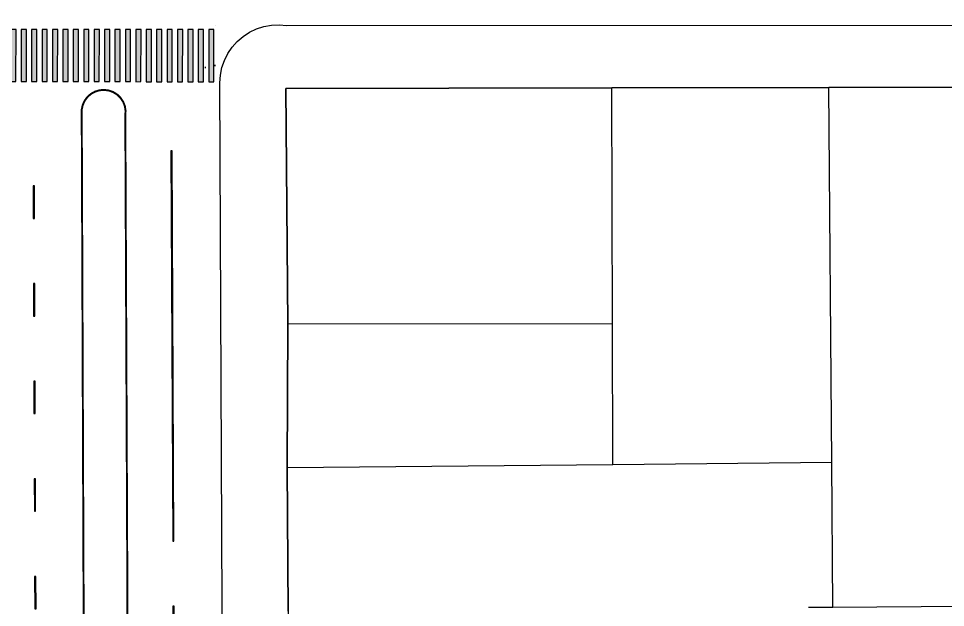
# Model space of a CAD drawing. Header units: metres. Extents: x 668617 to 675126, y 2286318 to 2293677.
# Drawn here: x 669012.7 to 669083.9, y 2287265.4 to 2287310.7 of the extents above; entities that cross this region are included whole.
import ezdxf

# ---------------------------------------------------------------- set-up
doc = ezdxf.new("R2010")
doc.units = ezdxf.units.M
doc.header["$MEASUREMENT"] = 0
doc.linetypes.add('ACAD_ISO07W100', pattern=[3, 0, -3])
for name, color, linetype in [('DMTG-PB-BANQUETAS', 251, 'Continuous'), ('DMTG-PB-LOTIFICACION', 253, 'Continuous'), ('DMTG-PB-MANZANAS', 251, 'Continuous'), ('DMTG-SH-LINEA DISCONTINUA', 252, 'Continuous'), ('DMTG-SH-LINEA GUARNICION', 40, 'Continuous'), ('DMTG-SH-PASO PEATONAL', 253, 'Continuous')]:
    doc.layers.add(name, color=color, linetype=linetype)

# ---------------------------------------------------------------- blocks, each defined once
blk = doc.blocks.new('*U347')
for points in [[(0, -0.05), (30, -0.05), (30, 0.05), (0, 0.05)], [(35, -0.05), (37.5, -0.05), (37.5, 0.05), (35, 0.05)], [(42.5, -0.05), (45, -0.05), (45, 0.05), (42.5, 0.05)], [(50, -0.05), (52.5, -0.05), (52.5, 0.05), (50, 0.05)], [(57.5, -0.05), (60, -0.05), (60, 0.05), (57.5, 0.05)], [(65, -0.05), (67.5, -0.05), (67.5, 0.05), (65, 0.05)]]:
    blk.add_hatch(color=252).paths.add_polyline_path(points)
for points in [[(0, -0.05), (30, -0.05), (30, 0.05), (0, 0.05)], [(35, -0.05), (37.5, -0.05), (37.5, 0.05), (35, 0.05)], [(42.5, -0.05), (45, -0.05), (45, 0.05), (42.5, 0.05)], [(50, -0.05), (52.5, -0.05), (52.5, 0.05), (50, 0.05)], [(57.5, -0.05), (60, -0.05), (60, 0.05), (57.5, 0.05)], [(65, -0.05), (67.5, -0.05), (67.5, 0.05), (65, 0.05)]]:
    blk.add_lwpolyline(points, close=True)
blk = doc.blocks.new('*U348')
for points in [[(0, -0.05), (30, -0.05), (30, 0.05), (0, 0.05)], [(35, -0.05), (37.5, -0.05), (37.5, 0.05), (35, 0.05)], [(42.5, -0.05), (45, -0.05), (45, 0.05), (42.5, 0.05)], [(50, -0.05), (52.5, -0.05), (52.5, 0.05), (50, 0.05)], [(57.5, -0.05), (60, -0.05), (60, 0.05), (57.5, 0.05)], [(65, -0.05), (67.5, -0.05), (67.5, 0.05), (65, 0.05)], [(72.5, -0.05), (75, -0.05), (75, 0.05), (72.5, 0.05)]]:
    blk.add_hatch(color=252).paths.add_polyline_path(points)
for points in [[(0, -0.05), (30, -0.05), (30, 0.05), (0, 0.05)], [(35, -0.05), (37.5, -0.05), (37.5, 0.05), (35, 0.05)], [(42.5, -0.05), (45, -0.05), (45, 0.05), (42.5, 0.05)], [(50, -0.05), (52.5, -0.05), (52.5, 0.05), (50, 0.05)], [(57.5, -0.05), (60, -0.05), (60, 0.05), (57.5, 0.05)], [(65, -0.05), (67.5, -0.05), (67.5, 0.05), (65, 0.05)], [(72.5, -0.05), (75, -0.05), (75, 0.05), (72.5, 0.05)]]:
    blk.add_lwpolyline(points, close=True)
blk = doc.blocks.new('*U309')
at = {"transparency": 33554687}
h = blk.add_hatch(color=252, dxfattribs=at)
h.dxf.hatch_style = 1
h.paths.add_polyline_path([(0.835, 16.879), (0.855, 17.279), (-3.14, 17.477), (-3.16, 17.077)])
h = blk.add_hatch(color=252, dxfattribs=at)
h.dxf.hatch_style = 1
h.paths.add_polyline_path([(0.796, 16.08), (0.815, 16.48), (-3.18, 16.677), (-3.2, 16.278)])
h = blk.add_hatch(color=252, dxfattribs=at)
h.dxf.hatch_style = 1
h.paths.add_polyline_path([(0.756, 15.281), (0.776, 15.681), (-3.219, 15.878), (-3.239, 15.479)])
h = blk.add_hatch(color=252, dxfattribs=at)
h.dxf.hatch_style = 1
h.paths.add_polyline_path([(0.716, 14.482), (0.736, 14.882), (-3.259, 15.079), (-3.279, 14.68)])
h = blk.add_hatch(color=252, dxfattribs=at)
h.dxf.hatch_style = 1
h.paths.add_polyline_path([(0.677, 13.683), (0.697, 14.083), (-3.298, 14.28), (-3.318, 13.881)])
h = blk.add_hatch(color=252, dxfattribs=at)
h.dxf.hatch_style = 1
h.paths.add_polyline_path([(0.637, 12.884), (0.657, 13.284), (-3.338, 13.481), (-3.358, 13.082)])
h = blk.add_hatch(color=252, dxfattribs=at)
h.dxf.hatch_style = 1
h.paths.add_polyline_path([(0.598, 12.085), (0.618, 12.485), (-3.377, 12.682), (-3.397, 12.283)])
h = blk.add_hatch(color=252, dxfattribs=at)
h.dxf.hatch_style = 1
h.paths.add_polyline_path([(0.558, 11.286), (0.578, 11.686), (-3.417, 11.883), (-3.437, 11.484)])
h = blk.add_hatch(color=252, dxfattribs=at)
h.dxf.hatch_style = 1
h.paths.add_polyline_path([(0.519, 10.487), (0.539, 10.887), (-3.457, 11.084), (-3.476, 10.685)])
h = blk.add_hatch(color=252, dxfattribs=at)
h.dxf.hatch_style = 1
h.paths.add_polyline_path([(0.479, 9.688), (0.499, 10.088), (-3.496, 10.285), (-3.516, 9.886)])
h = blk.add_hatch(color=252, dxfattribs=at)
h.dxf.hatch_style = 1
h.paths.add_polyline_path([(0.44, 8.889), (0.46, 9.289), (-3.536, 9.486), (-3.555, 9.087)])
h = blk.add_hatch(color=252, dxfattribs=at)
h.dxf.hatch_style = 1
h.paths.add_polyline_path([(0.4, 8.09), (0.42, 8.49), (-3.575, 8.687), (-3.595, 8.288)])
h = blk.add_hatch(color=252, dxfattribs=at)
h.dxf.hatch_style = 1
h.paths.add_polyline_path([(0.361, 7.291), (0.38, 7.691), (-3.615, 7.888), (-3.634, 7.489)])
h = blk.add_hatch(color=252, dxfattribs=at)
h.dxf.hatch_style = 1
h.paths.add_polyline_path([(0.321, 6.492), (0.341, 6.892), (-3.654, 7.089), (-3.674, 6.69)])
h = blk.add_hatch(color=252, dxfattribs=at)
h.dxf.hatch_style = 1
h.paths.add_polyline_path([(0.282, 5.693), (0.301, 6.093), (-3.694, 6.29), (-3.713, 5.891)])
h = blk.add_hatch(color=252, dxfattribs=at)
h.dxf.hatch_style = 1
h.paths.add_polyline_path([(0.242, 4.894), (0.262, 5.294), (-3.733, 5.491), (-3.753, 5.092)])
h = blk.add_hatch(color=252, dxfattribs=at)
h.dxf.hatch_style = 1
h.paths.add_polyline_path([(0.203, 4.095), (0.222, 4.495), (-3.773, 4.692), (-3.793, 4.293)])
h = blk.add_hatch(color=252, dxfattribs=at)
h.dxf.hatch_style = 1
h.paths.add_polyline_path([(0.163, 3.296), (0.183, 3.695), (-3.812, 3.893), (-3.832, 3.494)])
h = blk.add_hatch(color=252, dxfattribs=at)
h.dxf.hatch_style = 1
h.paths.add_polyline_path([(0.124, 2.497), (0.143, 2.896), (-3.852, 3.094), (-3.872, 2.695)])
h = blk.add_hatch(color=252, dxfattribs=at)
h.dxf.hatch_style = 1
h.paths.add_polyline_path([(0.084, 1.698), (0.104, 2.097), (-3.891, 2.295), (-3.911, 1.896)])
h = blk.add_hatch(color=252, dxfattribs=at)
h.dxf.hatch_style = 1
h.paths.add_polyline_path([(0.044, 0.899), (0.064, 1.298), (-3.931, 1.496), (-3.951, 1.097)])
h = blk.add_hatch(color=252, dxfattribs=at)
h.dxf.hatch_style = 1
h.paths.add_polyline_path([(0.005, 0.1), (0.025, 0.499), (-3.97, 0.697), (-3.99, 0.298)])
for points in [[(0.835, 16.879), (0.855, 17.279), (-3.14, 17.477), (-3.16, 17.077)], [(0.796, 16.08), (0.815, 16.48), (-3.18, 16.677), (-3.2, 16.278)], [(0.756, 15.281), (0.776, 15.681), (-3.219, 15.878), (-3.239, 15.479)], [(0.716, 14.482), (0.736, 14.882), (-3.259, 15.079), (-3.279, 14.68)], [(0.677, 13.683), (0.697, 14.083), (-3.298, 14.28), (-3.318, 13.881)], [(0.637, 12.884), (0.657, 13.284), (-3.338, 13.481), (-3.358, 13.082)], [(0.598, 12.085), (0.618, 12.485), (-3.377, 12.682), (-3.397, 12.283)], [(0.558, 11.286), (0.578, 11.686), (-3.417, 11.883), (-3.437, 11.484)], [(0.519, 10.487), (0.539, 10.887), (-3.457, 11.084), (-3.476, 10.685)], [(0.479, 9.688), (0.499, 10.088), (-3.496, 10.285), (-3.516, 9.886)], [(0.44, 8.889), (0.46, 9.289), (-3.536, 9.486), (-3.555, 9.087)], [(0.4, 8.09), (0.42, 8.49), (-3.575, 8.687), (-3.595, 8.288)], [(0.361, 7.291), (0.38, 7.691), (-3.615, 7.888), (-3.634, 7.489)], [(0.321, 6.492), (0.341, 6.892), (-3.654, 7.089), (-3.674, 6.69)], [(0.282, 5.693), (0.301, 6.093), (-3.694, 6.29), (-3.713, 5.891)], [(0.242, 4.894), (0.262, 5.294), (-3.733, 5.491), (-3.753, 5.092)], [(0.203, 4.095), (0.222, 4.495), (-3.773, 4.692), (-3.793, 4.293)], [(0.163, 3.296), (0.183, 3.695), (-3.812, 3.893), (-3.832, 3.494)], [(0.124, 2.497), (0.143, 2.896), (-3.852, 3.094), (-3.872, 2.695)], [(0.084, 1.698), (0.104, 2.097), (-3.891, 2.295), (-3.911, 1.896)], [(0.044, 0.899), (0.064, 1.298), (-3.931, 1.496), (-3.951, 1.097)], [(0.005, 0.1), (0.025, 0.499), (-3.97, 0.697), (-3.99, 0.298)]]:
    blk.add_lwpolyline(points, close=True)
at = {"layer": 'Defpoints', "color": 255, "linetype": 'ACAD_ISO07W100'}
for p, q in [((-2.916, 0.901), (0.18, 0.748)), ((-2.797, 0.138), (0.3, -0.015))]:
    blk.add_line(p, q, dxfattribs=at)

msp = doc.modelspace()

# ---------------------------------------------------------------- linework, layer by layer
at = {"layer": 'DMTG-PB-BANQUETAS', "flags": 128}
for points in [[(669028.494, 2287225.25077), (669028.14592, 2287305.71754), (669028.18628, 2287306.30725), (669028.30455, 2287306.8864), (669028.49667, 2287307.44399), (669028.76158, 2287307.97205), (669029.0942, 2287308.46161), (669029.48746, 2287308.90172), (669029.93531, 2287309.28642), (669030.43071, 2287309.60978), (669030.9636, 2287309.86385), (669031.52597, 2287310.0467), (669032.10677, 2287310.15342), (669032.697, 2287310.18206), (669033.28566, 2287310.13372), (669133.77443, 2287310.139)], [(669017.53737, 2287303.64978), (669017.61098, 2287304.00325), (669017.75741, 2287304.33218), (669017.97057, 2287304.62361), (669018.24034, 2287304.86263), (669018.55465, 2287305.03831), (669018.89944, 2287305.14377), (669019.25867, 2287305.17412), (669019.61633, 2287305.12748), (669019.95545, 2287305.00597), (669020.26204, 2287304.8147), (669020.5202, 2287304.56379), (669020.71999, 2287304.26331), (669020.85051, 2287303.92733), (669020.90688, 2287303.57091), (669020.88722, 2287303.21104), (669021.2164, 2287226.41552)], [(669017.82953, 2287227.12354), (669017.53737, 2287303.64978)]]:
    msp.add_lwpolyline(points, dxfattribs=at)
at = {"layer": 'DMTG-PB-LOTIFICACION', "flags": 128}
for points in [[(669033.20445, 2287305.29139), (669058.25464, 2287305.33784)], [(669033.38201, 2287287.17133), (669033.20445, 2287305.29139)], [(669058.25464, 2287305.33784), (669074.92477, 2287305.36867)], [(669058.30721, 2287287.19725), (669058.25464, 2287305.33784)], [(669074.92477, 2287305.36867), (669085.39483, 2287305.39316)], [(669075.14901, 2287276.55829), (669074.92477, 2287305.36867)], [(669033.32917, 2287276.1506), (669033.38201, 2287287.17133)], [(669058.30721, 2287287.19725), (669033.38201, 2287287.17133)], [(669058.33853, 2287276.39441), (669058.30721, 2287287.19725)], [(669033.32917, 2287276.1506), (669058.33853, 2287276.39441)], [(669033.40634, 2287265.13043), (669033.32917, 2287276.1506)], [(669058.33853, 2287276.39441), (669075.14901, 2287276.55829)], [(669075.23576, 2287265.41313), (669075.14901, 2287276.55829)], [(669075.23576, 2287265.41313), (669073.3558, 2287265.40042)], [(669085.39568, 2287265.48303), (669075.23576, 2287265.41313)]]:
    msp.add_lwpolyline(points, dxfattribs=at)
at = {"layer": 'DMTG-PB-MANZANAS', "flags": 128}
msp.add_lwpolyline([(669085.39483, 2287305.39316), (669074.92477, 2287305.36867), (669058.25464, 2287305.33784), (669033.20445, 2287305.29139), (669033.38201, 2287287.17133), (669033.32917, 2287276.1506), (669033.40634, 2287265.13043), (669033.47815, 2287255.36029), (669033.69557, 2287225.58987), (669058.49563, 2287225.66525), (669073.73567, 2287225.71001), (669097.67612, 2287225.69174)], dxfattribs=at)
at = {"layer": 'DMTG-SH-LINEA GUARNICION', "const_width": 0.15}
for points in [[(669017.53737, 2287303.64978), (669017.61098, 2287304.00325), (669017.75741, 2287304.33218), (669017.97057, 2287304.62361), (669018.24034, 2287304.86263), (669018.55465, 2287305.03831), (669018.89944, 2287305.14377), (669019.25867, 2287305.17412), (669019.61633, 2287305.12748), (669019.95545, 2287305.00597), (669020.26204, 2287304.8147), (669020.5202, 2287304.56379), (669020.71999, 2287304.26331), (669020.85051, 2287303.92733), (669020.90688, 2287303.57091), (669020.88722, 2287303.21104), (669021.2164, 2287226.41552)], [(669017.82953, 2287227.12354), (669017.53737, 2287303.64978)]]:
    msp.add_lwpolyline(points, dxfattribs=at)

# ---------------------------------------------------------------- block references
at = {"layer": 'DMTG-SH-LINEA DISCONTINUA'}
for name, p, rotation in [('*U348', (669024.4457, 2287300.49719), 270.24784325913), ('*U347', (669014.11254, 2287230.29856), 90.21874103998607), ('*U347', (669014.11254, 2287230.29856), 90.21874103998607)]:
    msp.add_blockref(name, p, dxfattribs=dict(at, rotation=rotation))
at = {"layer": 'DMTG-SH-PASO PEATONAL', "color": 252, "true_color": 0x939598, "rotation": 92.79815835116301}
msp.add_blockref('*U309', (669027.79225, 2287309.80243), dxfattribs=at)

doc.saveas('drawing.dxf')
